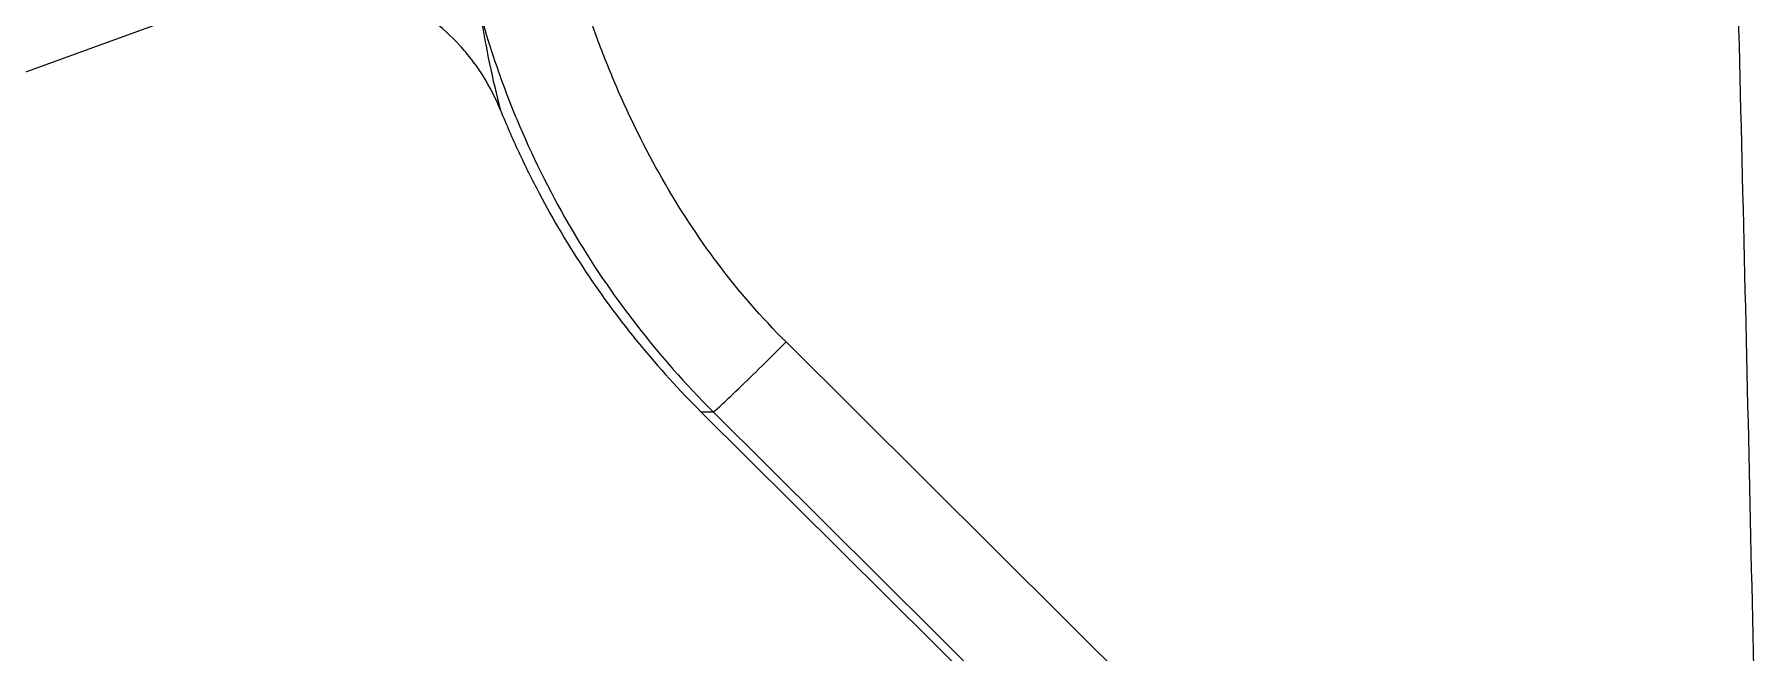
# Model space of a CAD drawing. Extents: x -2 to 78, y -19 to 124.
# Drawn here: x 69.804 to 74.169, y 50.783 to 52.354 of the extents above; entities that cross this region are included whole.
import ezdxf

# ---------------------------------------------------------------- set-up
doc = ezdxf.new("R2010")
doc.units = 0
doc.header["$MEASUREMENT"] = 0
doc.layers.add('1', color=4, linetype='Continuous')
doc.layers.add('GEOMETRY', color=2, linetype='Continuous', lineweight=25)

# ---------------------------------------------------------------- blocks, each defined once
blk = doc.blocks.new('2026 BEAM 220')
at = {"layer": 'GEOMETRY'}
for p, q in [((68.093, 50.9233), (72.3285, 52.465)), ((73.6914, 51.5726), (75.0998, 50.1703)), ((73.4754, 51.3954), (74.8855, 49.9931)), ((73.4754, 51.3954), (73.5064, 51.3954)), ((74.9148, 49.9931), (73.5064, 51.3954))]:
    blk.add_line(p, q, dxfattribs=at)
for points, knots in [([(76.0773, 53.4665), (76.0792, 53.4057), (76.1082, 52.457), (76.1292, 51.5082), (76.1488, 50.6201)], [0, 0, 0, 0, 0.064075, 1, 1, 1, 1]), ([(72.9669, 52.1617), (72.9546, 52.1922), (72.9398, 52.2211), (72.9139, 52.2622), (72.9047, 52.2756), (72.885, 52.3015), (72.8745, 52.3141), (72.8413, 52.3503), (72.8174, 52.3722), (72.7786, 52.4014), (72.7652, 52.4106), (72.7374, 52.4277), (72.723, 52.4357), (72.679, 52.4572), (72.6487, 52.4686), (72.6017, 52.4812), (72.5858, 52.4846), (72.5535, 52.4899), (72.5371, 52.4918), (72.4885, 52.4947), (72.4561, 52.4935), (72.4077, 52.4865), (72.3915, 52.4834), (72.3597, 52.4754), (72.344, 52.4706), (72.3285, 52.465)], [0, 0, 0, 0, 0.125, 0.125, 0.1875, 0.1875, 0.25, 0.25, 0.375, 0.375, 0.4375, 0.4375, 0.5, 0.5, 0.625, 0.625, 0.6875, 0.6875, 0.75, 0.75, 0.875, 0.875, 0.9375, 0.9375, 1, 1, 1, 1]), ([(73.6914, 51.5726), (73.5666, 51.6969), (73.463, 51.8368), (73.3341, 52.0632), (73.2955, 52.1414), (73.2437, 52.262), (73.2274, 52.3028), (73.2005, 52.375), (73.1895, 52.4062), (73.1755, 52.4481), (73.1721, 52.4586), (73.1687, 52.4691)], [0, 0, 0, 0, 0.5, 0.5, 0.75, 0.75, 0.875, 0.875, 0.96875, 0.96875, 1, 1, 1, 1]), ([(72.9175, 52.3997), (72.9208, 52.3878), (72.9242, 52.376), (72.9383, 52.3288), (72.9496, 52.2938), (72.9781, 52.2126), (72.9959, 52.1668), (73.0537, 52.0309), (73.0983, 51.9423), (73.247, 51.6892), (73.3663, 51.5349), (73.5064, 51.3954)], [0, 0, 0, 0, 0.03125, 0.03125, 0.125, 0.125, 0.25, 0.25, 0.5, 0.5, 1, 1, 1, 1]), ([(72.9669, 52.1617), (72.9813, 52.1258), (72.9967, 52.0903), (73.0293, 52.02), (73.0466, 51.9852), (73.1008, 51.8822), (73.1403, 51.8159), (73.2678, 51.6239), (73.3652, 51.505), (73.4754, 51.3954)], [0, 0, 0, 0, 0.125, 0.125, 0.25, 0.25, 0.5, 0.5, 1, 1, 1, 1]), ([(73.5064, 51.3954), (73.5075, 51.3954), (73.5133, 51.4), (73.533, 51.4178), (73.5471, 51.4309), (73.5813, 51.4637), (73.6015, 51.4834), (73.645, 51.5262), (73.6683, 51.5494), (73.6914, 51.5726)], [0, 0, 0, 0, 0.25, 0.25, 0.5, 0.5, 0.75, 0.75, 1, 1, 1, 1])]:
    blk.add_open_spline(points, degree=3, knots=knots, dxfattribs=at)
blk.add_open_spline([(72.9175, 52.3997), (72.9296, 52.3188), (72.9461, 52.2395), (72.9669, 52.1617)], degree=3, dxfattribs=at)

msp = doc.modelspace()

# ---------------------------------------------------------------- block references
at = {"layer": '1'}
msp.add_blockref('2026 BEAM 220', (-1.9801, 0), dxfattribs=at)

doc.saveas('drawing.dxf')
